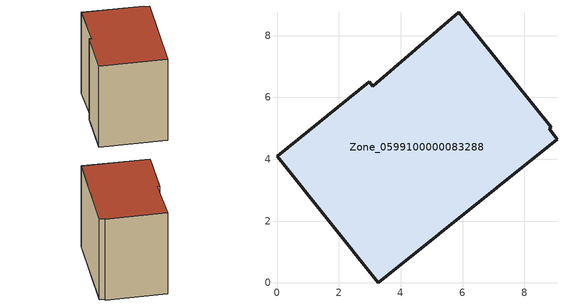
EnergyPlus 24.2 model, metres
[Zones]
Zone_0599100000083288
 floor ground (C_G): 0,4.1 2.98,6.5 3.1,6.36 5.88,8.76 8.87,5.04 8.8,4.98 9.05,4.65 3.28,0 z0
 wall outside (C_F): 2.98,6.5 0,4.1 3.28,0 9.05,4.65 8.8,4.98 8.87,5.04 5.88,8.76 3.1,6.36 2.98,6.5 z0:7.21
 roof outside (C_R): 8.87,5.04 5.88,8.76 3.1,6.36 2.98,6.5 0,4.1 3.28,0 9.05,4.65 8.8,4.98 z7.21
[BUILDING]
Pand.0599100000083288: North Axis=0; Terrain=City; Loads Convergence Tolerance Value=0.04; Temperature Convergence Tolerance Value=0.4; Solar Distribution=FullExterior; Maximum Number of Warmup Days=25; Minimum Number of Warmup Days=1
[Site:Location]
Rotterdam.The.Hague.AP_ZH_NLD Design_Conditions: Latitude=51.96; Longitude=4.45; Time Zone=1; Elevation=-4.5
[SITE:GROUNDTEMPERATURE:BUILDINGSURFACE]
18, 18, 18, 18, 18, 18, 18, 18, 18, 18, 18, 18
[MATERIAL] Thermal Absorptance=0.9; Solar Absorptance=0.7; Visible Absorptance=0.7
Name | Roughness | Thickness | Conductivity | Density | Specific Heat
G.TC.1946 | MediumSmooth | 0.15 | 1 | 540 | 1210
F.TC.1946 | Rough | 0.3 | 0.857143 | 1920 | 840
R.TC.1946 | MediumRough | 0.2 | 0.909091 | 1500 | 1000
[CONSTRUCTION]
C_G: G.TC.1946
C_F: F.TC.1946
C_R: R.TC.1946
[ZONE]
Zone_0599100000083288: Type=1; Multiplier=1; Ceiling Height=Autocalculate; Volume=Autocalculate; Floor Area=autocalculate; Part of Total Floor Area=Yes
[ZONEINFILTRATION:DESIGNFLOWRATE]
Infil_Zone_0599100000083288: Zone or ZoneList or Space or SpaceList=Zone_0599100000083288; Schedule=AlwaysOn; Design Flow Rate Calculation Method=Flow/Area; Flow Rate per Floor Area=0.003; Constant Term Coefficient=1; Temperature Term Coefficient=0; Velocity Term Coefficient=0; Velocity Squared Term Coefficient=0
[HVACTEMPLATE:ZONE:IDEALLOADSAIRSYSTEM]
Zone_0599100000083288: Maximum Heating Supply Air Temperature=50; Minimum Cooling Supply Air Temperature=13; Maximum Heating Supply Air Humidity Ratio=0.0156; Minimum Cooling Supply Air Humidity Ratio=0.0077; Heating Limit=NoLimit; Cooling Limit=NoLimit; Dehumidification Control Type=ConstantSensibleHeatRatio; Cooling Sensible Heat Ratio=0.7; Dehumidification Setpoint=60; Humidification Control Type=None; Humidification Setpoint=30; Outdoor Air Method=None; Outdoor Air Flow Rate per Person=0.00944; Outdoor Air Flow Rate per Zone Floor Area=0; Outdoor Air Flow Rate per Zone=0; Demand Controlled Ventilation Type=None; Outdoor Air Economizer Type=NoEconomizer; Heat Recovery Type=None; Sensible Heat Recovery Effectiveness=0.7; Latent Heat Recovery Effectiveness=0.65
[ZONECONTROL:THERMOSTAT]
ThermostatControl_Zone_0599100000083288: Zone or ZoneList=Zone_0599100000083288; Control Type Schedule=DualSetpointControlType; Control 1=Thermostat_Zone_0599100000083288; Temperature Difference Between Cutout And Setpoint=0
[THERMOSTATSETPOINT:DUALSETPOINT]
Thermostat_Zone_0599100000083288: Heating Setpoint Temperature Schedule=HeatingSetpoint_Zone_0599100000083288; Cooling Setpoint Temperature Schedule=CoolingSetpoint_Zone_0599100000083288
[SCHEDULE:COMPACT]
HeatingSetpoint_Zone_0599100000083288: Through: 12/31, For: AllDays, Until: 24:00, 21
CoolingSetpoint_Zone_0599100000083288: Through: 12/31, For: AllDays, Until: 24:00, 24
DualSetpointControlType: Through: 12/31, For: AllDays, Until: 24:00, 4
AlwaysOn: Through: 12/31, For: AllDays, Until: 24:00, 1
